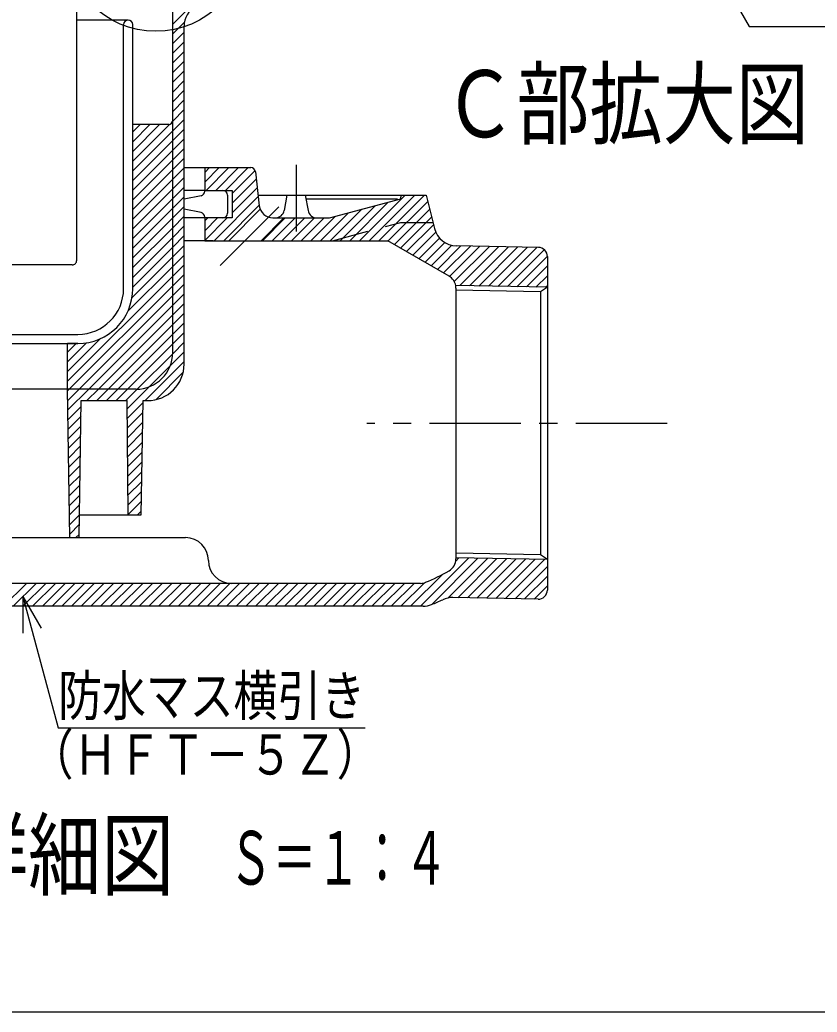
# Model space of a CAD drawing. Units: millimetres, scale not verified, with parts at other scales. Extents: x -1365 to 1365, y -930 to 870.
# Drawn here: x -924 to -488, y -930 to -387 of the extents above; entities that cross this region are included whole.
import ezdxf
from ezdxf.enums import TextEntityAlignment as Align

# ---------------------------------------------------------------- set-up
doc = ezdxf.new("R2010")
doc.units = ezdxf.units.MM
doc.header["$LTSCALE"] = 10
doc.linetypes.add('CHAIN1', pattern=[8, 5, -1, 1, -1])
doc.linetypes.add('DASHED2', pattern=[3, 2, -1])
for name, color, linetype in [('0-7_枠細線', 5, 'Continuous'), ('0-8_枠中線', 5, 'Continuous'), ('0-D_寸法1', 7, 'Continuous'), ('0-E_極細4', 6, 'Continuous'), ('1-1_寸法4', 7, 'Continuous')]:
    doc.layers.add(name, color=color, linetype=linetype)
doc.styles.add('ＭＳ ゴシック', font='')
doc.styles.get('ＭＳ ゴシック').set_extended_font_data('MS Gothic')

msp = doc.modelspace()

# ---------------------------------------------------------------- linework, layer by layer
at = {"layer": '0-8_枠中線'}
msp.add_lwpolyline([(-1365, -930), (-1365, 870), (1365, 870), (1365, -930)], close=True, dxfattribs=at)
at = {"layer": '0-D_寸法1'}
msp.add_lwpolyline([(-608.2, -246.22), (-524.81, -390.66), (-304.81, -390.66)], dxfattribs=at)
at = {"layer": '0-E_極細4'}
for p, q in [((-892.8, -518.57), (-892.8, -371.14)), ((-840.3, -441.79), (-840.3, -374.09)), ((-840.3, -389.34), (-827.8, -376.84)), ((-864.67, -387.09), (-892.8, -387.09)), ((-867.17, -534.09), (-867.17, -389.59)), ((-862.17, -534.09), (-862.17, -389.59)), ((-840.3, -394.64), (-833.85, -388.19)), ((-834.05, -575.34), (-834.05, -390.42)), ((-840.3, -399.94), (-834.05, -393.69)), ((-840.3, -405.25), (-834.05, -399)), ((-840.3, -410.55), (-834.05, -404.3)), ((-840.3, -415.85), (-834.05, -409.6)), ((-840.3, -421.16), (-834.05, -414.91)), ((-840.3, -426.46), (-834.05, -420.21)), ((-840.3, -431.76), (-834.05, -425.51)), ((-840.3, -437.07), (-834.05, -430.82)), ((-840.3, -442.37), (-834.05, -436.12)), ((-862.17, -464.25), (-842.12, -444.2)), ((-842.49, -444.27), (-862.17, -444.27)), ((-862.17, -458.94), (-847.5, -444.27)), ((-862.17, -453.64), (-852.8, -444.27)), ((-862.17, -448.34), (-858.11, -444.27)), ((-840.39, -442.46), (-840.3, -442.37)), ((-840.3, -447.67), (-834.05, -441.42)), ((-840.3, -569.09), (-840.3, -441.79)), ((-862.17, -469.55), (-840.3, -447.67)), ((-840.3, -452.98), (-834.05, -446.73)), ((-862.17, -474.85), (-840.3, -452.98)), ((-840.3, -458.28), (-834.05, -452.03)), ((-862.17, -480.16), (-840.3, -458.28)), ((-840.3, -463.58), (-834.05, -457.33)), ((-862.17, -485.46), (-840.3, -463.58)), ((-862.17, -534.09), (-862.17, -466.59)), ((-840.3, -468.89), (-834.05, -462.64)), ((-862.17, -490.76), (-840.3, -468.89)), ((-840.3, -474.19), (-834.05, -467.94)), ((-834.05, -467.85), (-797.53, -467.85)), ((-822.8, -475.82), (-814.83, -467.85)), ((-822.8, -470.52), (-820.13, -467.85)), ((-822.8, -467.85), (-822.8, -480.35)), ((-822.02, -480.35), (-809.52, -467.85)), ((-816.72, -480.35), (-804.22, -467.85)), ((-811.42, -480.35), (-798.92, -467.85)), ((-807.8, -482.04), (-795.2, -469.44)), ((-795.05, -470.07), (-792.92, -488.7)), ((-862.17, -496.07), (-840.3, -474.19)), ((-840.3, -479.49), (-834.05, -473.24)), ((-807.8, -487.34), (-794.58, -474.12)), ((-862.17, -501.37), (-840.3, -479.49)), ((-840.3, -484.8), (-834.05, -478.55)), ((-822.8, -480.35), (-834.05, -480.35)), ((-824.81, -483.25), (-834.05, -485.1)), ((-822.8, -480.8), (-822.8, -480.35)), ((-810.3, -482.85), (-810.3, -492.85)), ((-807.8, -492.64), (-794.04, -478.88)), ((-793.59, -482.85), (-701.55, -482.85)), ((-777.8, -482.85), (-779.27, -491.22)), ((-767.8, -482.85), (-766.27, -491.25)), ((-738.15, -507.85), (-713.15, -482.85)), ((-732.85, -507.85), (-707.85, -482.85)), ((-727.55, -507.85), (-702.55, -482.85)), ((-715.48, -484.91), (-715.3, -482.85)), ((-701.55, -482.85), (-696.97, -501.16)), ((-862.17, -506.67), (-840.3, -484.8)), ((-840.3, -490.1), (-834.05, -483.85)), ((-817.7, -507.85), (-793.49, -483.64)), ((-812.4, -507.85), (-792.95, -488.4)), ((-767.42, -484.91), (-717.23, -484.91)), ((-754.45, -495.35), (-715.48, -484.91)), ((-748.76, -507.85), (-729.6, -488.69)), ((-743.46, -507.85), (-722.36, -486.75)), ((-722.39, -507.99), (-700.69, -486.3)), ((-862.17, -511.97), (-840.3, -490.1)), ((-840.3, -495.4), (-834.05, -489.15)), ((-824.81, -492.45), (-834.05, -490.6)), ((-792.43, -490.63), (-809.65, -507.85)), ((-759.37, -507.85), (-744.09, -492.58)), ((-754.06, -507.85), (-736.85, -490.64)), ((-719.02, -509.93), (-699.63, -490.54)), ((-862.17, -517.28), (-840.3, -495.4)), ((-840.3, -500.71), (-834.05, -494.46)), ((-822.8, -495.35), (-834.05, -495.35)), ((-822.8, -494.9), (-822.8, -495.35)), ((-822.8, -507.64), (-810.51, -495.35)), ((-822.8, -502.34), (-815.81, -495.35)), ((-822.8, -497.04), (-821.11, -495.35)), ((-812.8, -495.35), (-822.8, -495.35)), ((-822.8, -495.35), (-822.8, -507.85)), ((-807.8, -495.35), (-812.8, -495.35)), ((-791.19, -507.85), (-778.69, -495.35)), ((-785.88, -507.85), (-773.38, -495.35)), ((-785.46, -495.35), (-772.8, -495.35)), ((-780.58, -507.85), (-768.08, -495.35)), ((-775.28, -507.85), (-762.78, -495.35)), ((-772.8, -495.35), (-754.45, -495.35)), ((-769.97, -507.85), (-757.47, -495.35)), ((-764.67, -507.85), (-751.34, -494.52)), ((-715.66, -511.88), (-698.57, -494.78)), ((-712.3, -513.82), (-697.51, -499.02)), ((-862.17, -522.58), (-840.3, -500.71)), ((-840.3, -506.01), (-834.05, -499.76)), ((-708.94, -515.76), (-696.3, -503.12)), ((-862.17, -527.88), (-840.3, -506.01)), ((-840.3, -511.31), (-834.05, -505.06)), ((-840.3, -516.62), (-834.05, -510.37)), ((-818.16, -507.85), (-834.05, -507.85)), ((-822.8, -507.85), (-791.98, -507.85)), ((-689.02, -527.26), (-722.63, -507.85)), ((-705.58, -517.7), (-694.25, -506.37)), ((-702.21, -519.64), (-691.37, -508.79)), ((-698.85, -521.58), (-687.59, -510.32)), ((-862.17, -533.19), (-840.3, -511.31)), ((-840.3, -521.92), (-834.05, -515.67)), ((-695.49, -523.52), (-682.64, -510.67)), ((-692.13, -525.46), (-677.44, -510.77)), ((-688.77, -527.41), (-672.23, -510.87)), ((-686.21, -530.15), (-667.03, -510.97)), ((-640.2, -511.49), (-685.09, -510.63)), ((-683.17, -532.42), (-661.83, -511.07)), ((-677.97, -532.52), (-656.62, -511.17)), ((-672.76, -532.62), (-651.42, -511.27)), ((-667.56, -532.72), (-646.22, -511.37)), ((-662.36, -532.82), (-641.01, -511.47)), ((-657.15, -532.92), (-636.98, -512.75)), ((-895.3, -521.07), (-960.3, -521.07)), ((-862.56, -538.88), (-840.3, -516.62)), ((-840.3, -527.22), (-834.05, -520.97)), ((-651.95, -533.02), (-635.3, -516.37)), ((-635.3, -516.49), (-635.3, -699.02)), ((-864.84, -546.47), (-840.3, -521.92)), ((-840.3, -532.53), (-834.05, -526.28)), ((-646.75, -533.12), (-635.3, -521.67)), ((-897.8, -584.72), (-840.3, -527.22)), ((-840.3, -537.83), (-834.05, -531.58)), ((-641.54, -533.22), (-635.3, -526.97)), ((-896.87, -589.09), (-840.3, -532.53)), ((-840.3, -543.13), (-834.05, -536.88)), ((-635.3, -533.34), (-685.42, -532.37)), ((-639.05, -535.77), (-685.35, -534.88)), ((-685.3, -533.74), (-685.3, -681.97)), ((-635.3, -533.34), (-639.05, -535.77)), ((-639.05, -535.77), (-639.05, -679.79)), ((-636.34, -533.32), (-635.3, -532.28)), ((-891.56, -589.09), (-840.3, -537.83)), ((-840.3, -548.44), (-834.05, -542.19)), ((-886.26, -589.09), (-840.3, -543.13)), ((-880.96, -589.09), (-840.3, -548.44)), ((-840.3, -553.74), (-834.05, -547.49)), ((-875.65, -589.09), (-840.3, -553.74)), ((-840.3, -559.04), (-834.05, -552.79)), ((-960.3, -559.09), (-892.17, -559.09)), ((-870.35, -589.09), (-840.3, -559.04)), ((-840.3, -564.35), (-834.05, -558.1)), ((-897.8, -579.42), (-879.8, -561.42)), ((-897.8, -574.12), (-887.39, -563.71)), ((-892.17, -564.09), (-897.8, -564.09)), ((-897.8, -589.09), (-897.8, -564.09)), ((-897.8, -568.81), (-893.08, -564.09)), ((-865.05, -589.09), (-840.3, -564.35)), ((-840.31, -569.66), (-834.05, -563.4)), ((-859.73, -589.08), (-840.31, -569.66)), ((-841.64, -576.29), (-834.05, -568.7)), ((-855.39, -595.34), (-834.05, -574.01)), ((-853.1, -587.75), (-841.64, -576.29)), ((-849.58, -594.84), (-834.56, -579.82)), ((-897.8, -589.09), (-960.3, -589.09)), ((-860.3, -589.09), (-897.8, -589.09)), ((-896.55, -670.34), (-897.8, -589.09)), ((-897.8, -589.35), (-897.8, -589.09)), ((-897.79, -590.01), (-896.87, -589.09)), ((-897.7, -595.24), (-891.56, -589.09)), ((-897.62, -600.46), (-886.26, -589.09)), ((-887.21, -595.34), (-880.96, -589.09)), ((-881.9, -595.34), (-875.65, -589.09)), ((-876.6, -595.34), (-870.35, -589.09)), ((-871.3, -595.34), (-865.05, -589.09)), ((-865.99, -595.34), (-859.73, -589.08)), ((-865.25, -599.91), (-853.1, -587.75)), ((-891.34, -657.84), (-890.3, -595.34)), ((-890.3, -595.34), (-865.3, -595.34)), ((-864.67, -657.84), (-865.3, -595.34)), ((-865.2, -605.16), (-856.57, -596.53)), ((-856.55, -595.34), (-854.05, -595.34)), ((-897.54, -605.68), (-890.35, -598.49)), ((-865.15, -610.41), (-856.65, -601.91)), ((-897.46, -610.9), (-890.44, -603.88)), ((-865.1, -615.66), (-856.74, -607.3)), ((-897.38, -616.13), (-890.53, -609.28)), ((-865.04, -620.91), (-856.83, -612.69)), ((-897.3, -621.35), (-890.62, -614.67)), ((-864.99, -626.16), (-856.91, -618.08)), ((-897.22, -626.57), (-890.71, -620.06)), ((-864.94, -631.41), (-857, -623.47)), ((-897.14, -631.8), (-890.8, -625.45)), ((-864.89, -636.66), (-857.09, -628.86)), ((-897.06, -637.02), (-890.89, -630.85)), ((-864.83, -641.91), (-857.17, -634.25)), ((-896.98, -642.24), (-890.98, -636.24)), ((-864.78, -647.16), (-857.26, -639.64)), ((-896.9, -647.46), (-891.07, -641.63)), ((-864.73, -652.42), (-857.34, -645.03)), ((-896.82, -652.69), (-891.16, -647.03)), ((-864.68, -657.67), (-857.43, -650.42)), ((-896.74, -657.91), (-891.25, -652.42)), ((-859.55, -657.84), (-857.52, -655.81)), ((-896.66, -663.13), (-891.34, -657.81)), ((-891.55, -670.34), (-891.34, -657.84)), ((-896.58, -668.36), (-891.43, -663.21)), ((-960.3, -670.34), (-898.91, -670.34)), ((-960.3, -670.34), (-833.26, -670.34)), ((-898.91, -670.34), (-891.55, -670.34)), ((-893.26, -670.34), (-891.52, -668.6)), ((-704.8, -707.84), (-678.49, -681.54)), ((-698.56, -706.9), (-673.29, -681.64)), ((-689.73, -703.38), (-668.09, -681.74)), ((-685.39, -683.13), (-683.7, -681.44)), ((-635.3, -682.36), (-685.3, -681.4)), ((-639.05, -679.79), (-685.25, -678.9)), ((-684.23, -703.18), (-662.88, -681.83)), ((-679.02, -703.28), (-657.68, -681.93)), ((-673.82, -703.38), (-652.48, -682.03)), ((-668.62, -703.48), (-647.27, -682.13)), ((-663.41, -703.58), (-642.07, -682.23)), ((-658.21, -703.68), (-636.87, -682.33)), ((-635.3, -682.36), (-639.05, -679.79)), ((-653.01, -703.78), (-635.3, -686.07)), ((-715.41, -707.84), (-702.57, -695.01)), ((-710.1, -707.84), (-692.75, -690.49)), ((-647.8, -703.88), (-635.3, -691.38)), ((-704.78, -695.34), (-1095.07, -695.34)), ((-932.84, -707.84), (-920.34, -695.34)), ((-927.54, -707.84), (-915.04, -695.34)), ((-922.23, -707.84), (-909.73, -695.34)), ((-916.93, -707.84), (-904.43, -695.34)), ((-911.63, -707.84), (-899.13, -695.34)), ((-906.32, -707.84), (-893.82, -695.34)), ((-901.02, -707.84), (-888.52, -695.34)), ((-895.72, -707.84), (-883.22, -695.34)), ((-890.42, -707.84), (-877.92, -695.34)), ((-885.11, -707.84), (-872.61, -695.34)), ((-879.81, -707.84), (-867.31, -695.34)), ((-874.51, -707.84), (-862.01, -695.34)), ((-869.2, -707.84), (-856.7, -695.34)), ((-863.9, -707.84), (-851.4, -695.34)), ((-858.6, -707.84), (-846.1, -695.34)), ((-853.29, -707.84), (-840.79, -695.34)), ((-847.99, -707.84), (-835.49, -695.34)), ((-842.69, -707.84), (-830.19, -695.34)), ((-837.38, -707.84), (-824.88, -695.34)), ((-832.08, -707.84), (-819.58, -695.34)), ((-826.78, -707.84), (-814.28, -695.34)), ((-821.47, -707.84), (-808.97, -695.34)), ((-816.17, -707.84), (-803.67, -695.34)), ((-810.87, -707.84), (-798.37, -695.34)), ((-805.56, -707.84), (-793.06, -695.34)), ((-800.26, -707.84), (-787.76, -695.34)), ((-794.96, -707.84), (-782.46, -695.34)), ((-789.65, -707.84), (-777.15, -695.34)), ((-784.35, -707.84), (-771.85, -695.34)), ((-779.05, -707.84), (-766.55, -695.34)), ((-773.74, -707.84), (-761.24, -695.34)), ((-768.44, -707.84), (-755.94, -695.34)), ((-763.14, -707.84), (-750.64, -695.34)), ((-757.83, -707.84), (-745.33, -695.34)), ((-752.53, -707.84), (-740.03, -695.34)), ((-747.23, -707.84), (-734.73, -695.34)), ((-741.92, -707.84), (-729.42, -695.34)), ((-736.62, -707.84), (-724.12, -695.34)), ((-731.32, -707.84), (-718.82, -695.34)), ((-726.01, -707.84), (-713.51, -695.34)), ((-720.71, -707.84), (-708.21, -695.34)), ((-642.6, -703.98), (-635.3, -696.68)), ((-640.4, -704.02), (-686.98, -703.13)), ((-703.32, -707.84), (-1095.06, -707.84))]:
    msp.add_line(p, q, dxfattribs=at)
at = {"layer": '0-E_極細4', "linetype": 'CHAIN1'}
for p, q in [((-772.8, -466.36), (-772.8, -502.87)), ((-782.21, -489.25), (-814.31, -521.35)), ((-569.75, -607.85), (-733.99, -607.85))]:
    msp.add_line(p, q, dxfattribs=at)
at = {"layer": '0-E_極細4'}
for points in [[(-822.8, -480.35), (-807.8, -480.35), (-807.8, -495.35)], [(-779.48, -495.35), (-791.98, -507.85), (-722.63, -507.85)], [(-960.3, -564.09), (-957.97, -564.09), (-892.17, -564.09)], [(-891.34, -657.84), (-857.55, -657.84), (-856.55, -595.34)]]:
    msp.add_lwpolyline(points, dxfattribs=at)
at = {"layer": '0-E_極細4', "linetype": 'DASHED2'}
msp.add_lwpolyline([(-752.8, -507.85), (-715.48, -497.85), (-697.8, -497.85)], dxfattribs=at)
at = {"layer": '0-E_極細4'}
for centre, radius, start, end in [((-821.55, -390.42), 12.5, 120, 180), ((-864.67, -389.59), 2.5, 90, 180), ((-864.67, -389.59), 2.5, 0, 90), ((-842.8, -441.79), 2.5, 277.1808, 360), ((-797.53, -470.35), 2.5, 6.5198, 90), ((-825.3, -480.8), 2.5, 281.3099, 360), ((-812.8, -482.85), 2.5, 0, 90), ((-785.46, -487.85), 7.5, 186.5198, 270), ((-825.3, -494.9), 2.5, 0, 78.6901), ((-812.8, -492.85), 2.5, 270, 360), ((-784.2, -490.35), 5, 270, 350.0212), ((-761.35, -490.35), 5, 190.329, 270), ((-684.85, -498.13), 12.5, 194.0362, 268.9), ((-640.3, -516.49), 5, 0, 88.9), ((-895.3, -518.57), 2.5, 269.9995, 360), ((-692.8, -533.74), 7.5, 10.4515, 59.769), ((-892.17, -534.09), 30, 270, 360), ((-892.17, -534.09), 25, 270, 360), ((-692.8, -533.74), 7.5, 0, 10.4515), ((-860.3, -569.09), 20, 270, 360), ((-854.05, -575.34), 20, 270, 360), ((-833.26, -682.84), 12.5, 0, 90), ((-808.26, -682.84), 12.5, 180, 270), ((-692.8, -681.97), 7.5, 299.769, 360), ((-744.93, -590.82), 112.5, 292.483, 299.769), ((-704.78, -687.84), 7.5, 270, 292.483), ((-640.3, -699.02), 5, 268.9, 360), ((-744.93, -590.82), 125, 291.7113, 294.8182), ((-687.22, -715.62), 12.5, 88.9, 114.8182), ((-703.32, -695.34), 12.5, 270, 291.7113)]:
    msp.add_arc(centre, radius, start, end, dxfattribs=at)
at = {"layer": '1-1_寸法4'}
for q in [(-912.23, -719.86), (-922.23, -722.54)]:
    msp.add_line((-922.23, -702.54), q, dxfattribs=at)
msp.add_lwpolyline([(-922.23, -702.54), (-902.98, -774.41), (-734.98, -774.41)], dxfattribs=at)
msp.add_circle((-849.55, -343.2), 50, dxfattribs=at)

# ---------------------------------------------------------------- texts
at = {"layer": '0-7_枠細線', "style": 'ＭＳ ゴシック'}
for s, height, width, p in [('Ｃ部拡大図', 36.66, 0.8, (-692.22, -462.2)), ('排水部詳細図', 36.66, 0.8, (-1079.5, -873.36)), ('Ｓ＝１：４', 29.33, 0.6, (-809.69, -868.98))]:
    msp.add_text(s, height=height, dxfattribs=dict(at, width=width)).set_placement(p, align=Align.BOTTOM_LEFT)
at = {"layer": '1-1_寸法4', "style": 'ＭＳ ゴシック', "width": 0.8}
for s, p in [('防水マス横引き', (-902.98, -774.41)), ('（ＨＦＴ－５Ｚ）', (-918.57, -806.58))]:
    msp.add_text(s, height=21.99, dxfattribs=at).set_placement(p, align=Align.BOTTOM_LEFT)

doc.saveas('drawing.dxf')
